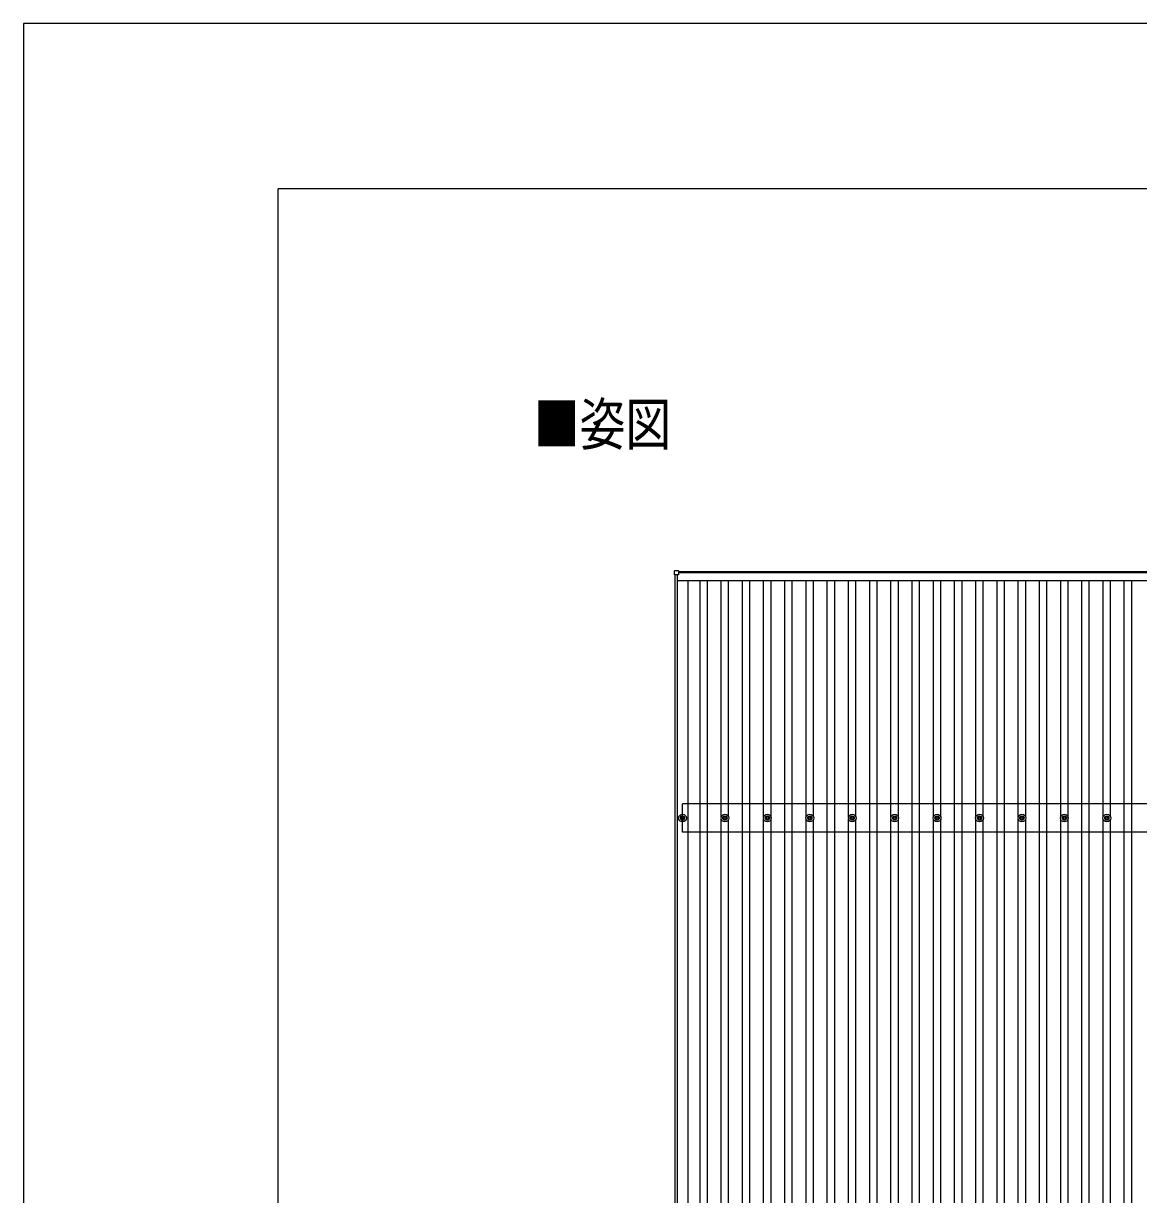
# Model space of a CAD drawing. Units: millimetres, scale not verified. Extents: x -16820 to 16820, y -11880 to 11880.
# Drawn here: x -16820 to -11564, y 6359 to 11880 of the extents above; entities that cross this region are included whole.
import ezdxf
from ezdxf.enums import TextEntityAlignment as Align

# ---------------------------------------------------------------- set-up
doc = ezdxf.new("R2010")
doc.units = ezdxf.units.MM
doc.header["$LTSCALE"] = 50
for name, color, linetype in [('0-2_USER1', 3, 'Continuous'), ('0-4_YKK_13', 4, 'Continuous'), ('0-5_YKK_A1', 4, 'Continuous'), ('0-7_YKK_ZWAK', 7, 'Continuous')]:
    doc.layers.add(name, color=color, linetype=linetype)
doc.styles.add('ＭＳ ゴシック', font='')
doc.styles.get('ＭＳ ゴシック').set_extended_font_data('MS Gothic')

msp = doc.modelspace()

# ---------------------------------------------------------------- linework, layer by layer
at = {"layer": '0-4_YKK_13'}
for p, q in [((-13751.72, 9281.2), (-13751.72, 9299.2)), ((-13750.72, 9300.2), (-13732.72, 9300.2)), ((-13732.72, 9280.2), (-13750.72, 9280.2)), ((-13731.72, 9299.2), (-13731.72, 9281.2)), ((-13723.42, 8135.47), (-13719, 8135.47)), ((-13723.42, 8135.47), (-13719, 8135.47)), ((-13723.42, 8131.97), (-13719, 8131.97)), ((-13723.42, 8131.97), (-13719, 8131.97)), ((-13715.17, 8143.72), (-13715.17, 8139.3)), ((-13715.17, 8143.72), (-13715.17, 8139.3)), ((-13715.17, 8128.14), (-13715.17, 8123.72)), ((-13715.17, 8128.14), (-13715.17, 8123.72)), ((-13711.67, 8143.72), (-13711.67, 8139.3)), ((-13711.67, 8143.72), (-13711.67, 8139.3)), ((-13711.67, 8128.14), (-13711.67, 8123.72)), ((-13711.67, 8128.14), (-13711.67, 8123.72)), ((-13707.84, 8135.47), (-13703.42, 8135.47)), ((-13707.84, 8135.47), (-13703.42, 8135.47)), ((-13707.84, 8131.97), (-13703.42, 8131.97)), ((-13707.84, 8131.97), (-13703.42, 8131.97)), ((-13523.42, 8135.47), (-13519, 8135.47)), ((-13523.42, 8131.97), (-13519, 8131.97)), ((-13515.17, 8143.72), (-13515.17, 8139.3)), ((-13515.17, 8128.14), (-13515.17, 8123.72)), ((-13511.67, 8143.72), (-13511.67, 8139.3)), ((-13511.67, 8128.14), (-13511.67, 8123.72)), ((-13507.84, 8135.47), (-13503.42, 8135.47)), ((-13507.84, 8131.97), (-13503.42, 8131.97)), ((-13323.42, 8135.47), (-13319.01, 8135.47)), ((-13323.42, 8131.97), (-13319.01, 8131.97)), ((-13315.17, 8143.72), (-13315.17, 8139.3)), ((-13315.17, 8128.14), (-13315.17, 8123.72)), ((-13311.67, 8143.72), (-13311.67, 8139.3)), ((-13311.67, 8128.14), (-13311.67, 8123.72)), ((-13307.84, 8135.47), (-13303.43, 8135.47)), ((-13307.84, 8131.97), (-13303.43, 8131.97)), ((-13123.42, 8135.47), (-13119.01, 8135.47)), ((-13123.42, 8131.97), (-13119.01, 8131.97)), ((-13115.17, 8143.72), (-13115.17, 8139.3)), ((-13115.17, 8128.14), (-13115.17, 8123.72)), ((-13111.67, 8143.72), (-13111.67, 8139.3)), ((-13111.67, 8128.14), (-13111.67, 8123.72)), ((-13107.84, 8135.47), (-13103.43, 8135.47)), ((-13107.84, 8131.97), (-13103.43, 8131.97)), ((-12923.42, 8135.47), (-12919.01, 8135.47)), ((-12923.42, 8131.97), (-12919.01, 8131.97)), ((-12915.17, 8143.72), (-12915.17, 8139.3)), ((-12915.17, 8128.14), (-12915.17, 8123.72)), ((-12911.67, 8143.72), (-12911.67, 8139.3)), ((-12911.67, 8128.14), (-12911.67, 8123.72)), ((-12907.84, 8135.47), (-12903.43, 8135.47)), ((-12907.84, 8131.97), (-12903.43, 8131.97)), ((-12723.42, 8135.47), (-12719.01, 8135.47)), ((-12723.42, 8131.97), (-12719.01, 8131.97)), ((-12715.17, 8143.72), (-12715.17, 8139.3)), ((-12715.17, 8128.14), (-12715.17, 8123.72)), ((-12711.67, 8143.72), (-12711.67, 8139.3)), ((-12711.67, 8128.14), (-12711.67, 8123.72)), ((-12707.84, 8135.47), (-12703.43, 8135.47)), ((-12707.84, 8131.97), (-12703.43, 8131.97)), ((-12523.42, 8135.47), (-12519.01, 8135.47)), ((-12523.42, 8131.97), (-12519.01, 8131.97)), ((-12515.17, 8143.72), (-12515.17, 8139.3)), ((-12515.17, 8128.14), (-12515.17, 8123.72)), ((-12511.67, 8143.72), (-12511.67, 8139.3)), ((-12511.67, 8128.14), (-12511.67, 8123.72)), ((-12507.84, 8135.47), (-12503.43, 8135.47)), ((-12507.84, 8131.97), (-12503.43, 8131.97)), ((-12323.42, 8135.47), (-12319.01, 8135.47)), ((-12323.42, 8131.97), (-12319.01, 8131.97)), ((-12315.17, 8143.72), (-12315.17, 8139.3)), ((-12315.17, 8128.14), (-12315.17, 8123.72)), ((-12311.67, 8143.72), (-12311.67, 8139.3)), ((-12311.67, 8128.14), (-12311.67, 8123.72)), ((-12307.84, 8135.47), (-12303.43, 8135.47)), ((-12307.84, 8131.97), (-12303.43, 8131.97)), ((-12123.42, 8135.47), (-12119.01, 8135.47)), ((-12123.42, 8131.97), (-12119.01, 8131.97)), ((-12115.17, 8143.72), (-12115.17, 8139.3)), ((-12115.17, 8128.14), (-12115.17, 8123.72)), ((-12111.67, 8143.72), (-12111.67, 8139.3)), ((-12111.67, 8128.14), (-12111.67, 8123.72)), ((-12107.84, 8135.47), (-12103.43, 8135.47)), ((-12107.84, 8131.97), (-12103.43, 8131.97)), ((-11923.42, 8135.47), (-11919.01, 8135.47)), ((-11923.42, 8131.97), (-11919.01, 8131.97)), ((-11915.17, 8143.72), (-11915.17, 8139.3)), ((-11915.17, 8128.14), (-11915.17, 8123.72)), ((-11911.67, 8143.72), (-11911.67, 8139.3)), ((-11911.67, 8128.14), (-11911.67, 8123.72)), ((-11907.84, 8135.47), (-11903.43, 8135.47)), ((-11907.84, 8131.97), (-11903.43, 8131.97)), ((-11723.42, 8135.47), (-11719.01, 8135.47)), ((-11723.42, 8131.97), (-11719.01, 8131.97)), ((-11715.17, 8143.72), (-11715.17, 8139.3)), ((-11715.17, 8128.14), (-11715.17, 8123.72)), ((-11711.67, 8143.72), (-11711.67, 8139.3)), ((-11711.67, 8128.14), (-11711.67, 8123.72)), ((-11707.84, 8135.47), (-11703.43, 8135.47)), ((-11707.84, 8131.97), (-11703.43, 8131.97))]:
    msp.add_line(p, q, dxfattribs=at)
for centre, radius in [((-13713.42, 8133.72), 18.25), ((-13713.42, 8133.72), 18.25), ((-13713.42, 8133.72), 10.15), ((-13713.42, 8133.72), 10.15), ((-13713.42, 8133.72), 5.85), ((-13713.42, 8133.72), 5.85), ((-13713.42, 8133.72), 5.25), ((-13713.42, 8133.72), 5.25), ((-13513.42, 8133.72), 18.25), ((-13513.42, 8133.72), 10.15), ((-13513.42, 8133.72), 5.85), ((-13513.42, 8133.72), 5.25), ((-13313.42, 8133.72), 18.25), ((-13313.42, 8133.72), 10.15), ((-13313.42, 8133.72), 5.85), ((-13313.42, 8133.72), 5.25), ((-13113.42, 8133.72), 18.25), ((-13113.42, 8133.72), 10.15), ((-13113.42, 8133.72), 5.85), ((-13113.42, 8133.72), 5.25), ((-12913.42, 8133.72), 18.25), ((-12913.42, 8133.72), 10.15), ((-12913.42, 8133.72), 5.85), ((-12913.42, 8133.72), 5.25), ((-12713.42, 8133.72), 18.25), ((-12713.42, 8133.72), 10.15), ((-12713.42, 8133.72), 5.85), ((-12713.42, 8133.72), 5.25), ((-12513.42, 8133.72), 18.25), ((-12513.42, 8133.72), 10.15), ((-12513.42, 8133.72), 5.85), ((-12513.42, 8133.72), 5.25), ((-12313.42, 8133.72), 18.25), ((-12313.42, 8133.72), 10.15), ((-12313.42, 8133.72), 5.85), ((-12313.42, 8133.72), 5.25), ((-12113.42, 8133.72), 18.25), ((-12113.42, 8133.72), 10.15), ((-12113.42, 8133.72), 5.85), ((-12113.42, 8133.72), 5.25), ((-11913.42, 8133.72), 18.25), ((-11913.42, 8133.72), 10.15), ((-11913.42, 8133.72), 5.85), ((-11913.42, 8133.72), 5.25), ((-11713.42, 8133.72), 18.25), ((-11713.42, 8133.72), 10.15), ((-11713.42, 8133.72), 5.85), ((-11713.42, 8133.72), 5.25)]:
    msp.add_circle(centre, radius, dxfattribs=at)
for centre, start, end in [((-13750.72, 9299.2), 90, 180), ((-13750.72, 9281.2), 180, 270), ((-13732.72, 9299.2), 0, 90), ((-13732.72, 9281.2), 270, 0)]:
    msp.add_arc(centre, 1, start, end, dxfattribs=at)
at = {"layer": '0-5_YKK_A1'}
for p, q in [((-13748.42, 3881.78), (-13748.42, 9280.2)), ((-13736.42, 3881.78), (-13736.42, 9280.2)), ((-13731.72, 9296.9), (-8323.42, 9296.9)), ((-13731.72, 9292.11), (-8338.42, 9292.11)), ((-13736.42, 9254.11), (-8338.42, 9254.11)), ((-13686.92, 5038.9), (-13686.92, 9254.11)), ((-13630.92, 3913.1), (-13630.92, 9254.11)), ((-13595.92, 3913.1), (-13595.92, 9254.11)), ((-13530.92, 8138.9), (-13530.92, 9254.11)), ((-13495.92, 8138.9), (-13495.92, 9254.11)), ((-13430.92, 3913.1), (-13430.92, 9254.11)), ((-13395.92, 3913.1), (-13395.92, 9254.11)), ((-13330.92, 8138.91), (-13330.92, 9254.11)), ((-13295.92, 8138.89), (-13295.92, 9254.11)), ((-13230.92, 3913.1), (-13230.92, 9254.11)), ((-13195.92, 3913.1), (-13195.92, 9254.11)), ((-13130.92, 8138.91), (-13130.92, 9254.11)), ((-13095.92, 8138.89), (-13095.92, 9254.11)), ((-13030.92, 3913.1), (-13030.92, 9254.11)), ((-12995.92, 3913.1), (-12995.92, 9254.11)), ((-12930.92, 8138.91), (-12930.92, 9254.11)), ((-12895.92, 8138.89), (-12895.92, 9254.11)), ((-12830.92, 3913.1), (-12830.92, 9254.11)), ((-12795.92, 3913.1), (-12795.92, 9254.11)), ((-12730.92, 8138.91), (-12730.92, 9254.11)), ((-12695.92, 8138.89), (-12695.92, 9254.11)), ((-12630.92, 3913.1), (-12630.92, 9254.11)), ((-12595.92, 3913.1), (-12595.92, 9254.11)), ((-12530.92, 8138.91), (-12530.92, 9254.11)), ((-12495.92, 8138.89), (-12495.92, 9254.11)), ((-12430.92, 3913.1), (-12430.92, 9254.11)), ((-12395.92, 3913.1), (-12395.92, 9254.11)), ((-12330.92, 8138.91), (-12330.92, 9254.11)), ((-12295.92, 8138.89), (-12295.92, 9254.11)), ((-12230.92, 3913.1), (-12230.92, 9254.11)), ((-12195.92, 3913.1), (-12195.92, 9254.11)), ((-12130.92, 8138.91), (-12130.92, 9254.11)), ((-12095.92, 8138.89), (-12095.92, 9254.11)), ((-12030.92, 3913.1), (-12030.92, 9254.11)), ((-11995.92, 3913.1), (-11995.92, 9254.11)), ((-11930.92, 8138.91), (-11930.92, 9254.11)), ((-11895.92, 8138.89), (-11895.92, 9254.11)), ((-11830.92, 3913.1), (-11830.92, 9254.11)), ((-11795.92, 3913.1), (-11795.92, 9254.11)), ((-11730.92, 8138.91), (-11730.92, 9254.11)), ((-11695.92, 8138.89), (-11695.92, 9254.11)), ((-11630.92, 3913.1), (-11630.92, 9254.11)), ((-11595.92, 3913.1), (-11595.92, 9254.11)), ((-6513.42, 8200.72), (-13713.42, 8200.72)), ((-13713.42, 8066.72), (-13713.42, 8200.72)), ((-13530.92, 5038.9), (-13530.92, 8128.54)), ((-13495.92, 5038.9), (-13495.92, 8128.54)), ((-13330.92, 5038.9), (-13330.92, 8128.53)), ((-13295.92, 5038.9), (-13295.92, 8128.55)), ((-13130.92, 5038.9), (-13130.92, 8128.53)), ((-13095.92, 5038.9), (-13095.92, 8128.55)), ((-12930.92, 5038.9), (-12930.92, 8128.53)), ((-12895.92, 5038.9), (-12895.92, 8128.55)), ((-12730.92, 5038.9), (-12730.92, 8128.53)), ((-12695.92, 5038.9), (-12695.92, 8128.55)), ((-12530.92, 5038.9), (-12530.92, 8128.53)), ((-12495.92, 5038.9), (-12495.92, 8128.55)), ((-12330.92, 5038.9), (-12330.92, 8128.53)), ((-12295.92, 5038.9), (-12295.92, 8128.55)), ((-12130.92, 5038.9), (-12130.92, 8128.53)), ((-12095.92, 5038.9), (-12095.92, 8128.55)), ((-11930.92, 5038.9), (-11930.92, 8128.53)), ((-11895.92, 5038.9), (-11895.92, 8128.55)), ((-11730.92, 5038.9), (-11730.92, 8128.53)), ((-11695.92, 5038.9), (-11695.92, 8128.55)), ((-6513.42, 8066.72), (-13713.42, 8066.72))]:
    msp.add_line(p, q, dxfattribs=at)
at = {"layer": '0-7_YKK_ZWAK'}
for p in [(15580.08, 11100), (-15619.92, -10100)]:
    msp.add_line(p, (-15619.92, 11100), dxfattribs=at)
msp.add_lwpolyline([(-16820, -11880), (16820, -11880), (16820, 11880), (-16820, 11880)], close=True, dxfattribs=at)

# ---------------------------------------------------------------- texts
at = {"layer": '0-2_USER1', "style": 'ＭＳ ゴシック', "width": 0.8}
msp.add_text('■姿図', height=197.9, dxfattribs=at).set_placement((-14414.39, 9832.47), align=Align.BOTTOM_LEFT)

doc.saveas('drawing.dxf')
